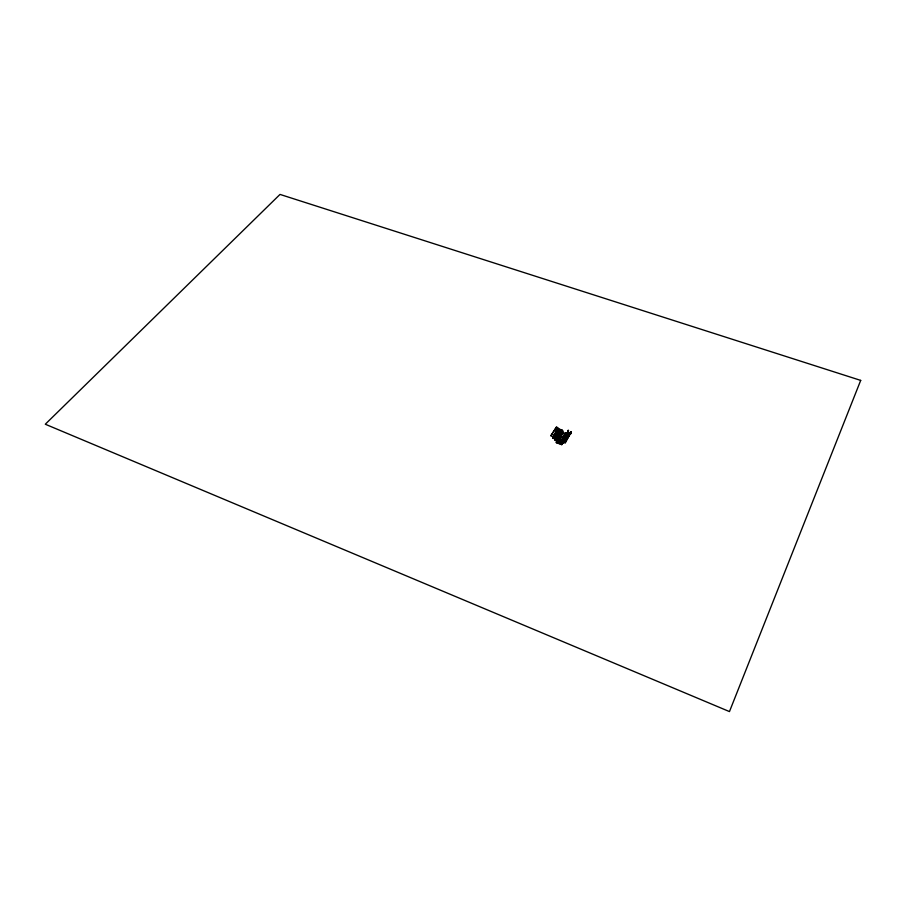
<?xml version="1.0" encoding="UTF-8"?>
<svg xmlns="http://www.w3.org/2000/svg" width="906" height="906" viewBox="0 0 906 906"><rect width="100%" height="100%" fill="white"/><g stroke="black" fill="none" stroke-linecap="round" stroke-linejoin="round"><path stroke-width="1.36" d="M557.734 434.28L556.612 430.497L555.253 437.19L556.714 430.52L557.915 433.951M563.475 441.743L560.089 442.377L561.267 441.879M563.509 441.732L561.029 442.479L563.283 441.834M563.079 442.151C564.563 442.57 564.064 440.531 561.754 444.653L556.341 442.672L556.51 440.69L561.641 432.321L561.46 434.314L565.401 435.65M566.239 434.257L568.685 433.419L566.375 434.302M568.221 433.974L569.602 433.589L568.424 433.872M568.572 430.373L564.834 441.89L568.141 430.282M558.538 441.607L559.353 441.437L559.863 437.292L559.648 441.516L558.821 441.686L558.753 437.372L563.487 436.352L563.419 437.507L558.877 438.436L558.934 437.281M558.821 441.686L559.047 437.451L559.863 437.292M553.17 438.244L558.311 429.897L562.728 431.516L557.598 439.886L553.17 438.244L553.26 437.111L558.413 428.765L561.108 429.738L555.876 439.229L560.95 429.772L560.848 430.905M553.419 437.077L553.328 438.21L555.82 439.059M556.692 440.644L556.544 442.434L561.697 444.314M557.496 441.018L557.53 439.761M558.379 430.01L558.413 428.765M559.987 431.788L566.839 434.325L562.569 441.358M566.148 432.751L560.927 442.264L566.148 432.751L570.316 434.325L570.429 433.193M563.589 443.136L561.097 442.173L561.199 441.097L566.205 432.875L566.103 434.008M562.456 432.683L562.558 431.562M562.728 431.516L556.341 442.672M561.754 444.653L561.856 442.524M567.869 432.173L562.773 440.576L562.671 441.709L567.869 432.173L570.587 433.159L565.389 442.694L561.029 441.143M565.389 442.694L565.435 441.437M567.836 433.43L567.937 432.298L562.932 440.531L562.83 441.664L565.333 442.524M568.583 434.846L568.685 433.77L563.657 443.26L554.789 440.033L560.021 430.543M568.741 434.857L568.855 433.736L563.759 442.128M552.728 437.032C552.717 439.874 562.773 427.802 556.409 427.122L550.848 435.695M559.444 437.575C559.047 438.391 559.897 437.655 559.081 437.53M559.24 438.074L559.387 437.689M555.253 439.478L554.438 438.198M557.122 441.165L555.118 438.821L554.948 439.988L557.439 440.894L562.467 432.638M560.225 431.03L559.285 429.761L562.252 432.638M560.135 430.407L563.226 433.283L562.06 431.947M555.423 438.81L558.232 441.607M557.541 434.257L557.62 433.612M559.387 434.268L558.889 433.951L562.954 438.436L559.138 433.215L558.504 433.578L559.217 434.767L559.783 434.597L559.138 433.215M559.081 433.781L563.339 438.697M558.753 438.912L558.096 438.561L558.753 438.912L558.073 439.546L558.696 438.878L557.903 438.085L558.028 439.512L558.266 438.504M557.518 433.906L557.439 433.476M556.443 429.467L554.619 437.972L555.355 437.224M557.247 433.6L557.496 434.11M566.182 440.361L564.846 441.901L571.392 431.777L564.868 441.913L569.817 433.023M564.834 441.89L568.13 430.543M562.366 430.384C560.95 429.206 564.076 431.856 562.32 430.373M566.522 433.736L565.265 434.076L566.578 433.827M552.615 437.892L553.951 437.813L552.739 438.028M569.659 432.502L570.961 433.487M565.106 441.935L565.163 441.358M570.95 431.584L570.033 433.396L570.327 432.841M570.463 433.045L565.016 441.573M558.945 434.246L560.35 439.954L559.308 434.359M570.587 433.159L565.491 441.562L562.773 440.576M562.66 441.471L567.031 434.28M561.097 442.23L566.103 433.951M564.846 441.901L570.033 433.396M560.089 430.667L555.333 438.821M555.672 438.821L561.108 429.738M558.266 428.866L553.249 437.677L558.651 428.889M552.694 437.168L557.949 428.572L558.651 429.218L553.43 437.677M552.728 437.213L557.949 428.765M550.95 435.786L556.431 427.168M558.255 441.788L557.292 440.52M555.922 434.053L558.379 431.03M555.763 435.084L559.013 431.222M558.345 432.524L559.421 434.665M558.005 439.036L558.209 438.413M559.319 433.261L558.662 433.781L559.342 433.464M557.45 433.623L557.688 433.849M552.547 438.006L553.883 437.915M560.338 442.366L561.222 442.105M557.609 436.239L557.768 435.639M559.976 439.999L558.979 434.065M560.327 430.282L562.082 432.49M554.438 438.447L557.088 441.188M556.612 430.497C561.278 432.977 561.686 429.603 556.352 429.444M558.311 429.897L561.018 430.871M567.768 433.306L570.486 434.291M559.931 431.675L567.847 434.529M553.26 437.111L555.967 438.096M570.837 433.623L569.591 432.604L571.176 433.43M553.441 437.326L551.176 435.582M557.269 440.712L558.005 441.505M558.39 432.558L558.775 433.51M860.7 380.395L729.466 711.584L45.3 424.223L280.011 194.416L860.7 380.395M558.877 433.487L558.458 432.536L558.945 433.464"/></g></svg>
